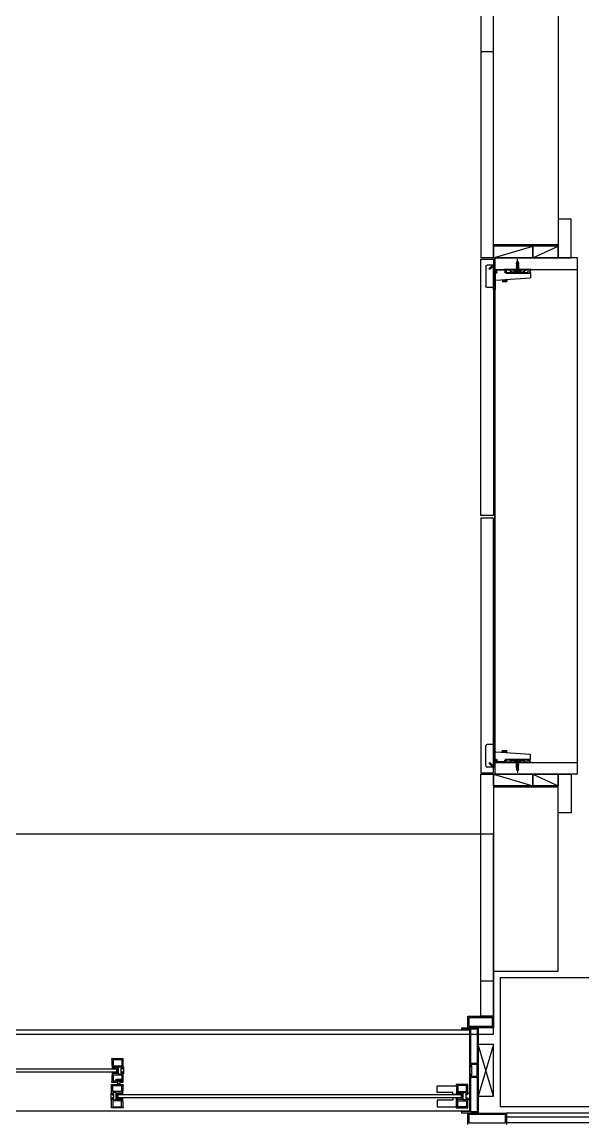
# Model space of a CAD drawing. Header units: millimetres. Extents: x -33000 to 294000, y 0 to 42408.
# Drawn here: x 10919 to 11788, y 16368 to 18075 of the extents above; entities that cross this region are included whole.
import ezdxf

# ---------------------------------------------------------------- set-up
doc = ezdxf.new("R2010")
doc.units = ezdxf.units.MM
doc.header["$LTSCALE"] = 50
doc.layers.add('arch', color=8, linetype='Continuous')

msp = doc.modelspace()

# ---------------------------------------------------------------- linework, layer by layer
at = {"layer": 'arch'}
for p, q in [((11629.6, 18104.5), (11629.6, 17709.5)), ((11649.6, 17729.5), (11649.6, 18104.5)), ((11649.6, 17709.5), (11649.6, 18104.5)), ((11749.6, 18104.5), (11749.6, 17729.5)), ((11629.6, 18029.5), (11649.6, 18029.5)), ((11769.6, 17769.5), (11749.6, 17769.5)), ((11749.6, 17769.5), (11749.6, 17709.5)), ((11769.6, 17709.5), (11769.6, 17769.5)), ((11749.6, 17729.6), (11649.6, 17729.6)), ((11749.6, 17729.5), (11649.6, 17729.5)), ((11749.6, 17727.6), (11649.6, 17727.6)), ((11710.2, 17727.5), (11649.6, 17727.5)), ((11649.6, 17727.5), (11649.6, 17709.5)), ((11649.6, 17709.5), (11710.2, 17727.5)), ((11710.2, 17709.5), (11710.2, 17727.5)), ((11749.6, 17727.5), (11710.2, 17727.5)), ((11710.2, 17727.5), (11710.2, 17709.5)), ((11710.2, 17709.5), (11749.6, 17727.5)), ((11749.6, 17709.5), (11749.6, 17727.5)), ((11649.6, 17709.5), (11629.6, 17709.5)), ((11629.6, 17310.2), (11629.6, 17707.5)), ((11629.6, 17707.5), (11649.6, 17707.5)), ((11649.6, 17709.5), (11710.2, 17709.5)), ((11649.6, 17707.5), (11649.6, 17310.2)), ((11779.6, 17709.5), (11651.6, 17709.5)), ((11651.6, 17709.5), (11651.6, 16909.5)), ((11710.2, 17709.5), (11749.6, 17709.5)), ((11749.6, 17709.5), (11769.6, 17709.5)), ((11779.6, 16909.5), (11779.6, 17709.5)), ((11637.6, 17696.5), (11637.6, 17665.5)), ((11649.6, 17698.5), (11639.6, 17698.5)), ((11643, 17693.6), (11646.1, 17696.7)), ((11644.4, 17692.1), (11647.5, 17695.2)), ((11649.6, 17660.5), (11649.6, 17698.5)), ((11651.6, 17691.5), (11779.6, 17691.5)), ((11651.6, 16927.5), (11651.6, 17691.5)), ((11667.2, 17690.5), (11653.3, 17690.5)), ((11668.6, 17691.5), (11665.6, 17691.5)), ((11665.6, 17691.5), (11665.6, 17690.5)), ((11707.6, 17691.5), (11666.6, 17691.5)), ((11667.2, 17690.5), (11667.2, 17688)), ((11669.2, 17690.5), (11669.2, 17687.6)), ((11675.1, 17690), (11675.1, 17690.5)), ((11681.7, 17690), (11681.7, 17689.6)), ((11682.2, 17690.5), (11691, 17690.5)), ((11684.3, 17690.5), (11684.9, 17691.6)), ((11688.6, 17701.5), (11684.6, 17700.7)), ((11684.6, 17700.7), (11684.9, 17700.9)), ((11684.9, 17700.3), (11684.6, 17700.7)), ((11688.6, 17699.2), (11684.6, 17698.4)), ((11684.6, 17698.4), (11684.9, 17698.6)), ((11684.9, 17698), (11684.6, 17698.4)), ((11688.6, 17696.8), (11684.6, 17696)), ((11684.6, 17696), (11684.9, 17696.3)), ((11684.9, 17695.6), (11684.6, 17696)), ((11688.6, 17694.5), (11684.6, 17693.7)), ((11684.6, 17693.7), (11684.9, 17693.9)), ((11684.9, 17693.3), (11684.6, 17693.7)), ((11684.9, 17700.9), (11685.6, 17702.8)), ((11688.2, 17701.9), (11684.9, 17700.9)), ((11688.2, 17701.2), (11684.9, 17700.3)), ((11684.9, 17700.3), (11684.9, 17698.6)), ((11688.2, 17699.6), (11684.9, 17698.6)), ((11688.2, 17698.9), (11684.9, 17698)), ((11684.9, 17698), (11684.9, 17696.3)), ((11688.2, 17697.2), (11684.9, 17696.3)), ((11688.2, 17696.6), (11684.9, 17695.6)), ((11684.9, 17695.6), (11684.9, 17693.9)), ((11688.2, 17694.9), (11684.9, 17693.9)), ((11688.2, 17694.3), (11684.9, 17693.3)), ((11684.9, 17693.3), (11684.9, 17691.6)), ((11688.2, 17692.6), (11684.9, 17691.6)), ((11688.6, 17692.2), (11684.9, 17691.6)), ((11684.9, 17691.6), (11688.2, 17691.9)), ((11685.2, 17703.2), (11685.6, 17703.4)), ((11685.6, 17702.8), (11685.2, 17703.2)), ((11687.9, 17703.6), (11685.3, 17703.2)), ((11687.6, 17704), (11685.6, 17703.4)), ((11687.6, 17703.3), (11685.6, 17702.8)), ((11685.9, 17703.5), (11686.6, 17705.5)), ((11687.3, 17703.9), (11686.6, 17705.5)), ((11687.6, 17704), (11687.9, 17703.6)), ((11687.9, 17703.6), (11687.6, 17703.3)), ((11688.2, 17701.9), (11687.6, 17703.3)), ((11688.2, 17701.9), (11688.6, 17701.5)), ((11688.6, 17701.5), (11688.2, 17701.2)), ((11688.2, 17701.2), (11688.2, 17699.6)), ((11688.2, 17699.6), (11688.6, 17699.2)), ((11688.6, 17699.2), (11688.2, 17698.9)), ((11688.2, 17698.9), (11688.2, 17697.2)), ((11688.2, 17697.2), (11688.6, 17696.8)), ((11688.6, 17696.8), (11688.2, 17696.6)), ((11688.2, 17696.6), (11688.2, 17694.9)), ((11688.2, 17694.9), (11688.6, 17694.5)), ((11688.6, 17694.5), (11688.2, 17694.3)), ((11688.2, 17694.3), (11688.2, 17692.6)), ((11688.2, 17692.6), (11688.6, 17692.2)), ((11688.6, 17692.2), (11688.2, 17691.9)), ((11688.2, 17691.9), (11688.2, 17691.6)), ((11688.9, 17690.5), (11688.2, 17691.6)), ((11691.5, 17690), (11691.5, 17689.6)), ((11698, 17690), (11698, 17690.5)), ((11706.6, 17690.5), (11706, 17687.7)), ((11779.6, 16927.5), (11779.6, 17691.5)), ((11649.6, 17685.5), (11651.1, 17685.5)), ((11651.4, 17689.3), (11649.8, 17685.5)), ((11652.1, 17684.5), (11652.1, 17661.5)), ((11653.2, 17674.9), (11652.1, 17675.7)), ((11653.2, 17674.9), (11706.5, 17678.4)), ((11663.1, 17675.6), (11663.3, 17672.6)), ((11663.1, 17674.6), (11670.1, 17675)), ((11663.2, 17673.6), (11670.2, 17674)), ((11663.3, 17672.6), (11666.3, 17672.8)), ((11666.2, 17673.3), (11666.3, 17672.8)), ((11666.2, 17673.3), (11667.2, 17673.3)), ((11667.2, 17673.3), (11667.3, 17672.8)), ((11667.3, 17672.8), (11670.2, 17673)), ((11669.2, 17686), (11707, 17686)), ((11669.7, 17687), (11701.5, 17687)), ((11670.1, 17676), (11670.2, 17673)), ((11677.6, 17688), (11695.5, 17688)), ((11682.2, 17689.1), (11691, 17689.1)), ((11702.6, 17688.4), (11702.2, 17687.5)), ((11702.6, 17688.4), (11705.3, 17687.9)), ((11707, 17686), (11707, 17678.9)), ((11649.6, 17663.5), (11639.6, 17663.5)), ((11649.6, 17660.5), (11651.1, 17660.5)), ((11649.6, 17310.2), (11629.6, 17310.2)), ((11629.6, 17306.2), (11629.6, 16911.5)), ((11649.6, 17306.2), (11629.6, 17306.2)), ((11649.6, 16911.5), (11649.6, 17306.2)), ((11649.6, 16955.5), (11639.6, 16955.5)), ((11649.6, 16958.5), (11651.1, 16958.5)), ((11649.6, 16958.5), (11649.6, 16920.5)), ((11652.1, 16934.5), (11652.1, 16957.5)), ((11637.6, 16922.5), (11637.6, 16953.5)), ((11653.2, 16944.1), (11652.1, 16943.4)), ((11653.2, 16944.1), (11706.5, 16940.7)), ((11663.1, 16943.5), (11663.3, 16946.5)), ((11663.1, 16944.5), (11670.1, 16944)), ((11663.2, 16945.5), (11670.2, 16945)), ((11663.3, 16946.5), (11666.3, 16946.3)), ((11666.2, 16945.8), (11666.3, 16946.3)), ((11666.2, 16945.8), (11667.2, 16945.7)), ((11667.2, 16945.7), (11667.3, 16946.2)), ((11667.3, 16946.2), (11670.2, 16946)), ((11670.1, 16943), (11670.2, 16946)), ((11707, 16933.1), (11707, 16940.2)), ((11643, 16925.5), (11646.1, 16922.4)), ((11644.4, 16926.9), (11647.5, 16923.8)), ((11649.6, 16933.5), (11651.1, 16933.5)), ((11651.4, 16929.8), (11649.8, 16933.5)), ((11651.6, 16927.5), (11779.6, 16927.5)), ((11667.2, 16928.5), (11653.3, 16928.5)), ((11665.6, 16927.5), (11665.6, 16928.5)), ((11668.6, 16927.5), (11665.6, 16927.5)), ((11707.6, 16927.5), (11666.6, 16927.5)), ((11667.2, 16928.5), (11667.2, 16931)), ((11669.2, 16933), (11707, 16933)), ((11669.2, 16928.5), (11669.2, 16931.5)), ((11669.7, 16932), (11701.5, 16932)), ((11675.1, 16929), (11675.1, 16928.5)), ((11677.6, 16931), (11695.5, 16931)), ((11681.7, 16929), (11681.7, 16929.4)), ((11682.2, 16929.9), (11691, 16929.9)), ((11682.2, 16928.5), (11691, 16928.5)), ((11684.3, 16928.5), (11684.9, 16927.4)), ((11684.9, 16925.8), (11684.6, 16925.4)), ((11684.6, 16925.4), (11684.9, 16925.1)), ((11688.6, 16924.5), (11684.6, 16925.4)), ((11684.9, 16923.5), (11684.6, 16923.1)), ((11684.6, 16923.1), (11684.9, 16922.8)), ((11688.6, 16922.2), (11684.6, 16923.1)), ((11688.2, 16926.5), (11684.9, 16927.4)), ((11684.9, 16925.8), (11684.9, 16927.4)), ((11684.9, 16927.4), (11688.2, 16927.1)), ((11688.6, 16926.9), (11684.9, 16927.4)), ((11688.2, 16924.8), (11684.9, 16925.8)), ((11688.2, 16924.1), (11684.9, 16925.1)), ((11684.9, 16923.5), (11684.9, 16925.1)), ((11688.2, 16922.5), (11684.9, 16923.5)), ((11688.2, 16921.8), (11684.9, 16922.8)), ((11684.9, 16921.1), (11684.9, 16922.8)), ((11688.9, 16928.5), (11688.2, 16927.4)), ((11688.2, 16927.1), (11688.2, 16927.4)), ((11688.6, 16926.9), (11688.2, 16927.1)), ((11688.2, 16926.5), (11688.6, 16926.9)), ((11688.2, 16924.8), (11688.2, 16926.5)), ((11688.6, 16924.5), (11688.2, 16924.8)), ((11688.2, 16924.1), (11688.6, 16924.5)), ((11688.2, 16922.5), (11688.2, 16924.1)), ((11688.6, 16922.2), (11688.2, 16922.5)), ((11688.2, 16921.8), (11688.6, 16922.2)), ((11688.2, 16920.1), (11688.2, 16921.8)), ((11691.5, 16929), (11691.5, 16929.4)), ((11698, 16929), (11698, 16928.5)), ((11702.6, 16930.7), (11702.2, 16931.5)), ((11702.6, 16930.7), (11705.3, 16931.1)), ((11706.6, 16928.5), (11706, 16931.3)), ((11629.6, 16911.5), (11649.6, 16911.5)), ((11649.6, 16909.5), (11629.6, 16909.5)), ((11629.6, 16909.5), (11649.6, 16909.5)), ((11629.6, 16534.5), (11629.6, 16909.5)), ((11649.6, 16920.5), (11639.6, 16920.5)), ((11649.6, 16891.5), (11649.6, 16909.5)), ((11649.6, 16909.5), (11710.2, 16909.5)), ((11649.6, 16909.5), (11710.2, 16891.5)), ((11649.6, 16909.5), (11649.6, 16534.5)), ((11779.6, 16909.5), (11651.6, 16909.5)), ((11684.9, 16921.1), (11684.6, 16920.7)), ((11684.6, 16920.7), (11684.9, 16920.4)), ((11688.6, 16919.9), (11684.6, 16920.7)), ((11684.9, 16918.8), (11684.6, 16918.4)), ((11684.6, 16918.4), (11684.9, 16918.1)), ((11688.6, 16917.6), (11684.6, 16918.4)), ((11688.2, 16920.1), (11684.9, 16921.1)), ((11688.2, 16919.5), (11684.9, 16920.4)), ((11684.9, 16918.8), (11684.9, 16920.4)), ((11688.2, 16917.8), (11684.9, 16918.8)), ((11688.2, 16917.2), (11684.9, 16918.1)), ((11684.9, 16918.1), (11685.6, 16916.3)), ((11685.6, 16916.3), (11685.2, 16915.9)), ((11685.2, 16915.9), (11685.6, 16915.6)), ((11687.9, 16915.5), (11685.3, 16915.8)), ((11687.6, 16915.7), (11685.6, 16916.3)), ((11687.6, 16915.1), (11685.6, 16915.6)), ((11685.9, 16915.6), (11686.6, 16913.5)), ((11687.3, 16915.1), (11686.6, 16913.5)), ((11688.2, 16917.2), (11687.6, 16915.7)), ((11687.9, 16915.5), (11687.6, 16915.7)), ((11687.6, 16915.1), (11687.9, 16915.5)), ((11688.6, 16919.9), (11688.2, 16920.1)), ((11688.2, 16919.5), (11688.6, 16919.9)), ((11688.2, 16917.8), (11688.2, 16919.5)), ((11688.6, 16917.6), (11688.2, 16917.8)), ((11688.2, 16917.2), (11688.6, 16917.6)), ((11710.2, 16909.5), (11710.2, 16891.5)), ((11710.2, 16891.5), (11710.2, 16909.5)), ((11710.2, 16909.5), (11749.6, 16909.5)), ((11710.2, 16909.5), (11749.6, 16891.5)), ((11749.6, 16849.5), (11749.6, 16909.5)), ((11749.6, 16909.5), (11769.6, 16909.5)), ((11749.6, 16909.5), (11749.6, 16891.5)), ((11769.6, 16909.5), (11769.6, 16849.5)), ((11710.2, 16891.5), (11649.6, 16891.5)), ((11749.6, 16889.5), (11649.6, 16889.5)), ((11649.6, 16889.5), (11649.6, 16604.5)), ((11649.6, 16889.5), (11649.6, 16604.5)), ((11749.6, 16889.5), (11649.6, 16889.5)), ((11749.6, 16891.5), (11710.2, 16891.5)), ((11749.6, 16604.5), (11749.6, 16889.5)), ((11749.6, 16604.5), (11749.6, 16889.5)), ((11769.6, 16849.5), (11749.6, 16849.5)), ((11649.6, 16816.5), (10449.6, 16816.5)), ((11649.6, 16506.5), (11649.6, 16816.5)), ((11649.6, 16604.5), (11749.6, 16604.5)), ((11649.6, 16604.5), (11749.6, 16604.5)), ((11629.6, 16589.5), (11649.6, 16589.5)), ((11659.6, 16594.5), (13209.6, 16594.5)), ((11659.6, 16594.5), (11659.6, 16394.5)), ((11649.6, 16534.5), (11629.6, 16534.5)), ((10449.6, 16506.5), (11649.6, 16506.5)), ((11659.6, 16394.5), (13209.6, 16394.5)), ((11669.6, 16384.5), (11669.6, 16378.5)), ((13485.6, 16384.5), (11669.6, 16384.5)), ((11669.6, 16369.5), (11669.6, 16378.5)), ((11669.6, 16378.5), (13485.6, 16378.5)), ((13485.6, 16369.5), (11669.6, 16369.5))]:
    msp.add_line(p, q, dxfattribs=at)
at = {"layer": 'arch', "ltscale": 0.2}
for p, q in [((11686.6, 17687.5), (11686.6, 17707.6)), ((11686.6, 16931.6), (11686.6, 16911.5))]:
    msp.add_line(p, q, dxfattribs=at)
at = {"layer": 'arch', "linetype": 'Continuous'}
for p, q in [((11666.4, 17690.5), (11665.6, 17691.3)), ((11666, 17690.5), (11665.6, 17690.9)), ((11666.9, 17690.5), (11665.9, 17691.5)), ((11667.3, 17690.5), (11666.3, 17691.5)), ((11667.8, 17690.5), (11666.8, 17691.5)), ((11668.2, 17690.5), (11667.2, 17691.5)), ((11668.7, 17690.5), (11667.7, 17691.5)), ((11669.1, 17690.5), (11668.1, 17691.5)), ((11669.6, 17690.5), (11668.6, 17691.5)), ((11670, 17690.5), (11669, 17691.5)), ((11670.4, 17690.5), (11669.4, 17691.5)), ((11670.9, 17690.5), (11669.9, 17691.5)), ((11671.3, 17690.5), (11670.3, 17691.5)), ((11671.8, 17690.5), (11670.8, 17691.5)), ((11672.2, 17690.5), (11671.2, 17691.5)), ((11672.7, 17690.5), (11671.7, 17691.5)), ((11673.1, 17690.5), (11672.1, 17691.5)), ((11673.6, 17690.5), (11672.6, 17691.5)), ((11674, 17690.5), (11673, 17691.5)), ((11674.5, 17690.5), (11673.5, 17691.5)), ((11674.9, 17690.5), (11673.9, 17691.5)), ((11675.4, 17690.5), (11674.4, 17691.5)), ((11675.8, 17690.5), (11674.8, 17691.5)), ((11676.3, 17690.5), (11675.3, 17691.5)), ((11676.7, 17690.5), (11675.7, 17691.5)), ((11677.2, 17690.5), (11676.2, 17691.5)), ((11677.6, 17690.5), (11676.6, 17691.5)), ((11678.1, 17690.5), (11677.1, 17691.5)), ((11678.5, 17690.5), (11677.5, 17691.5)), ((11679, 17690.5), (11678, 17691.5)), ((11679.4, 17690.5), (11678.4, 17691.5)), ((11679.9, 17690.5), (11678.9, 17691.5)), ((11680.3, 17690.5), (11679.3, 17691.5)), ((11680.8, 17690.5), (11679.8, 17691.5)), ((11681.2, 17690.5), (11680.2, 17691.5)), ((11681.7, 17690.5), (11680.7, 17691.5)), ((11682.1, 17690.5), (11681.1, 17691.5)), ((11682.6, 17690.5), (11681.6, 17691.5)), ((11683, 17690.5), (11682, 17691.5)), ((11683.5, 17690.5), (11682.5, 17691.5)), ((11683.9, 17690.5), (11682.9, 17691.5)), ((11684.4, 17690.5), (11683.4, 17691.5)), ((11684.8, 17690.5), (11683.8, 17691.5)), ((11685.3, 17690.5), (11684.3, 17691.5)), ((11685.7, 17690.5), (11684.7, 17691.5)), ((11686.2, 17690.5), (11685.2, 17691.5)), ((11686.6, 17690.6), (11685.6, 17691.5)), ((11686.6, 17691), (11686.1, 17691.5)), ((11686.6, 17691.5), (11686.5, 17691.5)), ((11687.5, 17690.5), (11686.6, 17691.5)), ((11687.1, 17690.5), (11686.6, 17691)), ((11686.6, 17690.5), (11686.6, 17690.6)), ((11688, 17690.5), (11687, 17691.5)), ((11688.4, 17690.5), (11687.4, 17691.5)), ((11688.9, 17690.5), (11687.9, 17691.5)), ((11689.3, 17690.5), (11688.3, 17691.5)), ((11689.8, 17690.5), (11688.8, 17691.5)), ((11690.2, 17690.5), (11689.2, 17691.5)), ((11690.7, 17690.5), (11689.7, 17691.5)), ((11691.1, 17690.5), (11690.1, 17691.5)), ((11691.6, 17690.5), (11690.6, 17691.5)), ((11692, 17690.5), (11691, 17691.5)), ((11692.5, 17690.5), (11691.5, 17691.5)), ((11692.9, 17690.5), (11691.9, 17691.5)), ((11693.3, 17690.5), (11692.3, 17691.5)), ((11693.8, 17690.5), (11692.8, 17691.5)), ((11694.2, 17690.5), (11693.2, 17691.5)), ((11694.7, 17690.5), (11693.7, 17691.5)), ((11695.1, 17690.5), (11694.1, 17691.5)), ((11695.6, 17690.5), (11694.6, 17691.5)), ((11696, 17690.5), (11695, 17691.5)), ((11696.5, 17690.5), (11695.5, 17691.5)), ((11696.9, 17690.5), (11695.9, 17691.5)), ((11697.4, 17690.5), (11696.4, 17691.5)), ((11697.8, 17690.5), (11696.8, 17691.5)), ((11698.3, 17690.5), (11697.3, 17691.5)), ((11698.7, 17690.5), (11697.7, 17691.5)), ((11699.2, 17690.5), (11698.2, 17691.5)), ((11699.6, 17690.5), (11698.6, 17691.5)), ((11700.1, 17690.5), (11699.1, 17691.5)), ((11700.5, 17690.5), (11699.5, 17691.5)), ((11701, 17690.5), (11700, 17691.5)), ((11701.4, 17690.5), (11700.4, 17691.5)), ((11701.9, 17690.5), (11700.9, 17691.5)), ((11702.3, 17690.5), (11701.3, 17691.5)), ((11702.8, 17690.5), (11701.8, 17691.5)), ((11703.2, 17690.5), (11702.2, 17691.5)), ((11703.7, 17690.5), (11702.7, 17691.5)), ((11704.1, 17690.5), (11703.1, 17691.5)), ((11704.6, 17690.5), (11703.6, 17691.5)), ((11705, 17690.5), (11704, 17691.5)), ((11705.5, 17690.5), (11704.5, 17691.5)), ((11705.9, 17690.5), (11704.9, 17691.5)), ((11706.4, 17690.5), (11705.4, 17691.5)), ((11706.8, 17690.5), (11705.8, 17691.5)), ((11707.2, 17690.6), (11706.3, 17691.5)), ((11707.5, 17690.7), (11706.7, 17691.5)), ((11707.6, 17691.1), (11707.2, 17691.5)), ((11665.6, 16928.2), (11665.9, 16928.5)), ((11665.6, 16927.8), (11666.3, 16928.5)), ((11665.8, 16927.5), (11666.8, 16928.5)), ((11666.2, 16927.5), (11667.2, 16928.5)), ((11666.7, 16927.5), (11667.7, 16928.5)), ((11667.1, 16927.5), (11668.1, 16928.5)), ((11667.6, 16927.5), (11668.6, 16928.5)), ((11668, 16927.5), (11669, 16928.5)), ((11668.5, 16927.5), (11669.5, 16928.5)), ((11668.9, 16927.5), (11669.9, 16928.5)), ((11669.4, 16927.5), (11670.4, 16928.5)), ((11669.8, 16927.5), (11670.8, 16928.5)), ((11670.3, 16927.5), (11671.3, 16928.5)), ((11670.7, 16927.5), (11671.7, 16928.5)), ((11671.2, 16927.5), (11672.2, 16928.5)), ((11671.6, 16927.5), (11672.6, 16928.5)), ((11672.1, 16927.5), (11673.1, 16928.5)), ((11672.5, 16927.5), (11673.5, 16928.5)), ((11673, 16927.5), (11674, 16928.5)), ((11673.4, 16927.5), (11674.4, 16928.5)), ((11673.9, 16927.5), (11674.9, 16928.5)), ((11674.3, 16927.5), (11675.3, 16928.5)), ((11674.8, 16927.5), (11675.8, 16928.5)), ((11675.2, 16927.5), (11676.2, 16928.5)), ((11675.7, 16927.5), (11676.7, 16928.5)), ((11676.1, 16927.5), (11677.1, 16928.5)), ((11676.5, 16927.5), (11677.5, 16928.5)), ((11677, 16927.5), (11678, 16928.5)), ((11677.4, 16927.5), (11678.4, 16928.5)), ((11677.9, 16927.5), (11678.9, 16928.5)), ((11678.3, 16927.5), (11679.3, 16928.5)), ((11678.8, 16927.5), (11679.8, 16928.5)), ((11679.2, 16927.5), (11680.2, 16928.5)), ((11679.7, 16927.5), (11680.7, 16928.5)), ((11680.1, 16927.5), (11681.1, 16928.5)), ((11680.6, 16927.5), (11681.6, 16928.5)), ((11681, 16927.5), (11682, 16928.5)), ((11681.5, 16927.5), (11682.5, 16928.5)), ((11681.9, 16927.5), (11682.9, 16928.5)), ((11682.4, 16927.5), (11683.4, 16928.5)), ((11682.8, 16927.5), (11683.8, 16928.5)), ((11683.3, 16927.5), (11684.3, 16928.5)), ((11683.7, 16927.5), (11684.7, 16928.5)), ((11684.2, 16927.5), (11685.2, 16928.5)), ((11684.6, 16927.5), (11685.6, 16928.5)), ((11685.1, 16927.5), (11686.1, 16928.5)), ((11685.5, 16927.5), (11686.5, 16928.5)), ((11686, 16927.5), (11686.6, 16928.1)), ((11686.4, 16927.5), (11686.6, 16927.7)), ((11686.6, 16928.1), (11687, 16928.5)), ((11686.6, 16927.7), (11687.4, 16928.5)), ((11686.9, 16927.5), (11687.9, 16928.5)), ((11687.3, 16927.5), (11688.3, 16928.5)), ((11687.8, 16927.5), (11688.8, 16928.5)), ((11688.2, 16927.5), (11689.2, 16928.5)), ((11688.7, 16927.5), (11689.7, 16928.5)), ((11689.1, 16927.5), (11690.1, 16928.5)), ((11689.6, 16927.5), (11690.6, 16928.5)), ((11690, 16927.5), (11691, 16928.5)), ((11690.5, 16927.5), (11691.5, 16928.5)), ((11690.9, 16927.5), (11691.9, 16928.5)), ((11691.4, 16927.5), (11692.4, 16928.5)), ((11691.8, 16927.5), (11692.8, 16928.5)), ((11692.3, 16927.5), (11693.3, 16928.5)), ((11692.7, 16927.5), (11693.7, 16928.5)), ((11693.2, 16927.5), (11694.2, 16928.5)), ((11693.6, 16927.5), (11694.6, 16928.5)), ((11694.1, 16927.5), (11695.1, 16928.5)), ((11694.5, 16927.5), (11695.5, 16928.5)), ((11695, 16927.5), (11696, 16928.5)), ((11695.4, 16927.5), (11696.4, 16928.5)), ((11695.9, 16927.5), (11696.9, 16928.5)), ((11696.3, 16927.5), (11697.3, 16928.5)), ((11696.8, 16927.5), (11697.8, 16928.5)), ((11697.2, 16927.5), (11698.2, 16928.5)), ((11697.7, 16927.5), (11698.7, 16928.5)), ((11698.1, 16927.5), (11699.1, 16928.5)), ((11698.6, 16927.5), (11699.6, 16928.5)), ((11699, 16927.5), (11700, 16928.5)), ((11699.4, 16927.5), (11700.4, 16928.5)), ((11699.9, 16927.5), (11700.9, 16928.5)), ((11700.3, 16927.5), (11701.3, 16928.5)), ((11700.8, 16927.5), (11701.8, 16928.5)), ((11701.2, 16927.5), (11702.2, 16928.5)), ((11701.7, 16927.5), (11702.7, 16928.5)), ((11702.1, 16927.5), (11703.1, 16928.5)), ((11702.6, 16927.5), (11703.6, 16928.5)), ((11703, 16927.5), (11704, 16928.5)), ((11703.5, 16927.5), (11704.5, 16928.5)), ((11703.9, 16927.5), (11704.9, 16928.5)), ((11704.4, 16927.5), (11705.4, 16928.5)), ((11704.8, 16927.5), (11705.8, 16928.5)), ((11705.3, 16927.5), (11706.3, 16928.5)), ((11705.7, 16927.5), (11706.7, 16928.5)), ((11706.2, 16927.5), (11707.2, 16928.5)), ((11706.6, 16927.5), (11707.5, 16928.4)), ((11707.1, 16927.5), (11707.6, 16928)), ((11707.5, 16927.5), (11707.6, 16927.6)), ((11609.6, 16516.5), (11609.6, 16534.5)), ((11609.6, 16534.5), (11649.6, 16534.5)), ((11611.6, 16518.5), (11611.6, 16532.5)), ((11611.6, 16532.5), (11647.6, 16532.5)), ((11647.6, 16532.5), (11647.6, 16518.5)), ((11649.6, 16534.5), (11649.6, 16516.5)), ((10086.6, 16513.5), (11612.6, 16513.5)), ((11600.6, 16513.7), (11600.6, 16516.5)), ((11600.6, 16516.5), (11625.6, 16516.5)), ((11612.6, 16513.7), (11600.6, 16513.7)), ((11649.6, 16516.5), (11609.6, 16516.5)), ((11647.6, 16518.5), (11611.6, 16518.5)), ((11612.6, 16459.8), (11612.6, 16513.7)), ((11612.6, 16513.5), (11612.6, 16387.5)), ((11614.2, 16461.1), (11614.2, 16514.9)), ((11614.2, 16514.9), (11624, 16514.9)), ((11624, 16514.9), (11624, 16461.1)), ((11625.6, 16516.5), (11625.6, 16384.5)), ((11649.6, 16490.5), (11625.6, 16490.5)), ((11625.6, 16490.5), (11625.6, 16410.5)), ((11649.6, 16410.5), (11625.6, 16490.5)), ((11649.6, 16490.5), (11625.6, 16410.5)), ((11649.6, 16410.5), (11649.6, 16490.5)), ((11075.6, 16468.5), (11057.6, 16468.5)), ((11057.6, 16468.5), (11057.6, 16467.7)), ((11057.6, 16467.7), (11058.2, 16467.7)), ((11058.2, 16467.7), (11058.2, 16458.2)), ((11073.8, 16466.9), (11060.3, 16466.9)), ((11060.3, 16466.9), (11060.3, 16457.7)), ((11073.8, 16457.7), (11073.8, 16466.9)), ((11075.6, 16456), (11075.6, 16468.5)), ((11624, 16461.1), (11614.2, 16461.1)), ((10583, 16453), (11065.2, 16453)), ((11065.2, 16448), (10583, 16448)), ((11058.2, 16458.2), (11058.7, 16458.2)), ((11058.7, 16458.2), (11058.7, 16455.5)), ((11058.7, 16455.5), (11066.7, 16455.5)), ((11058.7, 16445.5), (11058.7, 16442.8)), ((11066.7, 16445.5), (11058.7, 16445.5)), ((11058.9, 16453), (11058.9, 16455)), ((11058.9, 16455), (11066.7, 16455)), ((11065.2, 16453), (11058.9, 16453)), ((11058.9, 16446), (11058.9, 16448)), ((11058.9, 16448), (11065.2, 16448)), ((11066.7, 16446), (11058.9, 16446)), ((11060.3, 16457.7), (11073.8, 16457.7)), ((11073.8, 16443.3), (11060.3, 16443.3)), ((11060.3, 16443.3), (11060.3, 16434.1)), ((11065.2, 16453), (11065.2, 16448)), ((11066.7, 16455.5), (11066.7, 16445.5)), ((11066.7, 16455), (11066.7, 16446)), ((11068.5, 16444.9), (11068.5, 16456.1)), ((11068.5, 16456.1), (11073.4, 16456.1)), ((11073.4, 16444.9), (11068.5, 16444.9)), ((11072.5, 16447), (11072.5, 16454)), ((11072.5, 16454), (11073.3, 16454)), ((11073.3, 16447), (11072.5, 16447)), ((11073.3, 16454), (11073.3, 16453.1)), ((11073.3, 16447.9), (11073.3, 16447)), ((11073.4, 16456.1), (11073.4, 16453)), ((11073.4, 16453), (11074.6, 16453)), ((11074.6, 16448), (11073.4, 16448)), ((11073.4, 16448), (11073.4, 16444.9)), ((11073.6, 16452.8), (11074.4, 16452.8)), ((11074.4, 16448.2), (11073.6, 16448.2)), ((11073.8, 16436.7), (11073.8, 16443.3)), ((11074.6, 16453), (11074.6, 16455)), ((11074.6, 16446), (11074.6, 16448)), ((11074.7, 16453.1), (11074.7, 16455)), ((11074.7, 16446), (11074.7, 16447.9)), ((11075.6, 16432.5), (11075.6, 16445)), ((11076.2, 16455.5), (11076.2, 16445.5)), ((11612.3, 16458), (11612.3, 16443.1)), ((11612.8, 16458.7), (11612.4, 16458.3)), ((11613.5, 16456.5), (11613.5, 16458.4)), ((11613.5, 16442.6), (11613.5, 16444.5)), ((11613.6, 16456.5), (11613.6, 16458.8)), ((11614.8, 16456.5), (11613.6, 16456.5)), ((11613.6, 16442.2), (11613.6, 16444.5)), ((11613.6, 16444.5), (11614.8, 16444.5)), ((11614.6, 16456.2), (11613.8, 16456.2)), ((11613.8, 16444.8), (11614.6, 16444.8)), ((11624, 16459.5), (11614.8, 16459.5)), ((11614.8, 16459.5), (11614.8, 16456.5)), ((11614.8, 16444.5), (11614.8, 16441.5)), ((11614.9, 16457.3), (11614.9, 16456.5)), ((11614.9, 16444.5), (11614.9, 16443.7)), ((11615.8, 16456.9), (11615.2, 16457.5)), ((11615.2, 16443.6), (11615.8, 16444.2)), ((11615.9, 16454.7), (11615.9, 16456.7)), ((11615.9, 16444.4), (11615.9, 16446.3)), ((11624, 16441.5), (11624, 16459.5)), ((11058.2, 16433.3), (11057.6, 16433.3)), ((11057.6, 16433.3), (11057.6, 16432.5)), ((11057.6, 16432.5), (11067.2, 16432.5)), ((11057.6, 16416), (11057.6, 16428.5)), ((11057.6, 16428.5), (11075.6, 16428.5)), ((11058.7, 16442.8), (11058.2, 16442.8)), ((11058.2, 16442.8), (11058.2, 16433.3)), ((11059.4, 16417.7), (11059.4, 16426.9)), ((11059.4, 16426.9), (11072.9, 16426.9)), ((11060.3, 16434.1), (11064.7, 16434.1)), ((11064.7, 16434.1), (11064.7, 16436.7)), ((11064.7, 16436.7), (11073.8, 16436.7)), ((11065.7, 16433.7), (11065.7, 16435.7)), ((11065.7, 16435.7), (11073.8, 16435.7)), ((11067.2, 16433.7), (11065.7, 16433.7)), ((11066.2, 16434.5), (11066.2, 16434.1)), ((11067.4, 16432.4), (11066.2, 16432.4)), ((11066.2, 16432.4), (11066.2, 16432)), ((11070.9, 16434.8), (11066.5, 16434.8)), ((11066.5, 16433.8), (11067.4, 16433.8)), ((11067.2, 16432.5), (11067.2, 16433.7)), ((11067.4, 16433.8), (11067.4, 16432.4)), ((11070, 16432.4), (11070, 16433.8)), ((11070, 16433.8), (11070.9, 16433.8)), ((11071.2, 16432.4), (11070, 16432.4)), ((11073.8, 16433.7), (11070.2, 16433.7)), ((11070.2, 16433.7), (11070.2, 16432.5)), ((11070.2, 16432.5), (11075.6, 16432.5)), ((11071.2, 16434.1), (11071.2, 16434.5)), ((11071.2, 16432), (11071.2, 16432.4)), ((11072.9, 16426.9), (11072.9, 16417.7)), ((11073.8, 16435.7), (11073.8, 16433.7)), ((11075.6, 16427.7), (11075, 16427.7)), ((11075, 16427.7), (11075, 16418.2)), ((11075.6, 16428.5), (11075.6, 16427.7)), ((11562.2, 16416.5), (11562.2, 16426.8)), ((11562.2, 16426.8), (11592.2, 16426.8)), ((11609.6, 16428.5), (11591.6, 16428.5)), ((11591.6, 16428.5), (11591.6, 16427.7)), ((11591.6, 16427.7), (11592.2, 16427.7)), ((11592.2, 16427.7), (11592.2, 16418.2)), ((11592.2, 16426.8), (11592.2, 16413)), ((11607.8, 16426.9), (11594.3, 16426.9)), ((11594.3, 16426.9), (11594.3, 16417.7)), ((11607.8, 16417.7), (11607.8, 16426.9)), ((11609.6, 16416), (11609.6, 16428.5)), ((11612.4, 16442.7), (11612.8, 16442.3)), ((11612.6, 16387.3), (11612.6, 16441.2)), ((11614.2, 16439.9), (11624, 16439.9)), ((11614.2, 16386.1), (11614.2, 16439.9)), ((11614.8, 16441.5), (11624, 16441.5)), ((11624, 16439.9), (11624, 16386.1)), ((11057, 16405.5), (11057, 16415.5)), ((11058.5, 16415), (11058.5, 16413.1)), ((11058.6, 16413), (11058.6, 16415)), ((11059.8, 16413), (11058.6, 16413)), ((11058.8, 16412.8), (11059.6, 16412.8)), ((11072.9, 16417.7), (11059.4, 16417.7)), ((11064.7, 16416.1), (11059.8, 16416.1)), ((11059.8, 16416.1), (11059.8, 16413)), ((11059.9, 16413.1), (11059.9, 16414)), ((11059.9, 16414), (11060.7, 16414)), ((11060.7, 16414), (11060.7, 16407)), ((11064.7, 16404.9), (11064.7, 16416.1)), ((11074.5, 16415.5), (11066.5, 16415.5)), ((11066.5, 16415.5), (11066.5, 16405.5)), ((11066.5, 16406), (11066.5, 16415)), ((11066.5, 16415), (11074.3, 16415)), ((11074.3, 16413), (11068, 16413)), ((11068, 16408), (11068, 16413)), ((11068, 16413), (11599.2, 16413)), ((11074.3, 16415), (11074.3, 16413)), ((11075, 16418.2), (11074.5, 16418.2)), ((11074.5, 16418.2), (11074.5, 16415.5)), ((11586.2, 16416.5), (11562.2, 16416.5)), ((11586.2, 16413), (11586.2, 16416.5)), ((11592.2, 16413), (11586.2, 16413)), ((11592.2, 16418.2), (11592.7, 16418.2)), ((11592.7, 16418.2), (11592.7, 16415.5)), ((11592.7, 16415.5), (11600.7, 16415.5)), ((11600.7, 16415), (11592.9, 16415)), ((11592.9, 16415), (11592.9, 16413)), ((11592.9, 16413), (11599.2, 16413)), ((11594.3, 16417.7), (11607.8, 16417.7)), ((11599.2, 16413), (11599.2, 16408)), ((11600.7, 16415.5), (11600.7, 16405.5)), ((11600.7, 16406), (11600.7, 16415)), ((11602.5, 16416.1), (11607.4, 16416.1)), ((11602.5, 16404.9), (11602.5, 16416.1)), ((11607.3, 16414), (11606.5, 16414)), ((11606.5, 16414), (11606.5, 16407)), ((11607.3, 16413.1), (11607.3, 16414)), ((11607.4, 16416.1), (11607.4, 16413)), ((11607.4, 16413), (11608.6, 16413)), ((11608.4, 16412.8), (11607.6, 16412.8)), ((11608.6, 16413), (11608.6, 16415)), ((11608.7, 16415), (11608.7, 16413.1)), ((11609.2, 16415.3), (11609, 16415.3)), ((11611.9, 16414), (11610.2, 16416)), ((11612.6, 16409), (11612.6, 16412.1)), ((11625.6, 16410.5), (11649.6, 16410.5)), ((11057.6, 16392.5), (11057.6, 16405)), ((11075.6, 16392.5), (11057.6, 16392.5)), ((11058.5, 16407.9), (11058.5, 16406)), ((11058.6, 16406), (11058.6, 16408)), ((11058.6, 16408), (11059.8, 16408)), ((11059.6, 16408.2), (11058.8, 16408.2)), ((11059.4, 16403.3), (11059.4, 16394.1)), ((11072.9, 16403.3), (11059.4, 16403.3)), ((11059.4, 16394.1), (11072.9, 16394.1)), ((11059.8, 16408), (11059.8, 16404.9)), ((11059.8, 16404.9), (11064.7, 16404.9)), ((11059.9, 16407), (11059.9, 16407.9)), ((11060.7, 16407), (11059.9, 16407)), ((11074.3, 16406), (11066.5, 16406)), ((11066.5, 16405.5), (11074.5, 16405.5)), ((11068, 16408), (11074.3, 16408)), ((11599.2, 16408), (11068, 16408)), ((11072.9, 16394.1), (11072.9, 16403.3)), ((11074.3, 16408), (11074.3, 16406)), ((11074.5, 16405.5), (11074.5, 16402.8)), ((11074.5, 16402.8), (11075, 16402.8)), ((11075, 16402.8), (11075, 16393.3)), ((11075, 16393.3), (11075.6, 16393.3)), ((11075.6, 16393.3), (11075.6, 16392.5)), ((11562.2, 16404.5), (11562.2, 16394.2)), ((11586.2, 16404.5), (11562.2, 16404.5)), ((11562.2, 16394.2), (11592.2, 16394.2)), ((11592.2, 16408), (11586.2, 16408)), ((11586.2, 16408), (11586.2, 16404.5)), ((11592.2, 16393.3), (11591.6, 16393.3)), ((11591.6, 16393.3), (11591.6, 16392.5)), ((11591.6, 16392.5), (11609.6, 16392.5)), ((11592.2, 16394.2), (11592.2, 16408)), ((11592.7, 16402.8), (11592.2, 16402.8)), ((11592.2, 16402.8), (11592.2, 16393.3)), ((11600.7, 16405.5), (11592.7, 16405.5)), ((11592.7, 16405.5), (11592.7, 16402.8)), ((11592.9, 16408), (11592.9, 16406)), ((11599.2, 16408), (11592.9, 16408)), ((11592.9, 16406), (11600.7, 16406)), ((11594.3, 16394.1), (11594.3, 16403.3)), ((11594.3, 16403.3), (11607.8, 16403.3)), ((11607.8, 16394.1), (11594.3, 16394.1)), ((11607.4, 16404.9), (11602.5, 16404.9)), ((11606.5, 16407), (11607.3, 16407)), ((11607.3, 16407), (11607.3, 16407.9)), ((11608.6, 16408), (11607.4, 16408)), ((11607.4, 16408), (11607.4, 16404.9)), ((11607.6, 16408.2), (11608.4, 16408.2)), ((11607.8, 16403.3), (11607.8, 16394.1)), ((11608.6, 16406), (11608.6, 16408)), ((11608.7, 16407.9), (11608.7, 16406)), ((11609, 16405.7), (11609.2, 16405.7)), ((11609.6, 16392.5), (11609.6, 16405)), ((11610.2, 16405), (11611.9, 16407.1)), ((11612.6, 16387.5), (10086.6, 16387.5)), ((11600.6, 16384.5), (11600.6, 16387.3)), ((11600.6, 16387.3), (11612.6, 16387.3)), ((11625.6, 16384.5), (11600.6, 16384.5)), ((11609.6, 16366.5), (11609.6, 16384.5)), ((11609.6, 16384.5), (11669.6, 16384.5)), ((11611.6, 16368.5), (11611.6, 16382.5)), ((11611.6, 16382.5), (11667.6, 16382.5)), ((11624, 16386.1), (11614.2, 16386.1)), ((11667.6, 16382.5), (11667.6, 16368.5)), ((11669.6, 16384.5), (11669.6, 16366.5)), ((11667.6, 16368.5), (11611.6, 16368.5))]:
    msp.add_line(p, q, dxfattribs=at)
at = {"layer": 'arch', "lineweight": 0}
for p, q in [((11665.6, 17690.5), (11707.1, 17690.5)), ((11707.6, 17691), (11707.6, 17691.5)), ((11665.6, 16928.5), (11707.1, 16928.5)), ((11707.6, 16928), (11707.6, 16927.5))]:
    msp.add_line(p, q, dxfattribs=at)
at = {"layer": 'arch', "linetype": 'Continuous'}
for centre, radius, start, end in [((11073.6, 16453.1), 0.3, 180, 270), ((11073.6, 16447.9), 0.3, 90, 180), ((11074.4, 16453.1), 0.3, 270, 360), ((11074.4, 16447.9), 0.3, 0, 90), ((11075.1, 16455), 0.5, 90, 180), ((11075.1, 16446), 0.5, 180, 270), ((11075, 16455), 0.3, 90, 180), ((11075, 16446), 0.3, 180, 270), ((11075, 16456), 0.7, 270, 0), ((11075, 16445), 0.7, 0, 90), ((11075.1, 16456), 0.5, 270, 0), ((11075.1, 16445), 0.5, 0, 90), ((11075.7, 16455.5), 0.5, 0, 90), ((11075.7, 16445.5), 0.5, 270, 0), ((11612.8, 16458), 0.5, 135, 180), ((11613.1, 16459.8), 0.5, 180, 270), ((11613.1, 16458.4), 0.4, 0, 135), ((11613.1, 16458.8), 0.5, 0, 90), ((11613.8, 16456.5), 0.3, 180, 270), ((11613.8, 16444.5), 0.3, 90, 180), ((11614.6, 16456.5), 0.3, 270, 0), ((11614.6, 16444.5), 0.3, 360, 90), ((11615.1, 16457.3), 0.2, 45, 180), ((11615.1, 16443.7), 0.2, 180, 315), ((11633.4, 16450.5), 18, 166.4638, 193.5362), ((11615.6, 16456.7), 0.3, 360, 45), ((11615.6, 16444.4), 0.3, 315, 0), ((11066.5, 16434.5), 0.3, 90, 180), ((11066.5, 16434.1), 0.3, 180, 270), ((11068.7, 16432), 2.5, 180, 0), ((11070.9, 16434.5), 0.3, 0, 90), ((11070.9, 16434.1), 0.3, 270, 360), ((11612.8, 16443.1), 0.5, 180, 225), ((11613.1, 16441.2), 0.5, 90, 180), ((11613.1, 16442.6), 0.4, 225, 360), ((11613.1, 16442.2), 0.5, 270, 360), ((11057.5, 16415.5), 0.5, 90, 180), ((11058.2, 16416), 0.7, 180, 270), ((11058.1, 16416), 0.5, 180, 270), ((11058.1, 16415), 0.5, 0, 90), ((11058.2, 16415), 0.3, 360, 90), ((11058.8, 16413.1), 0.3, 180, 270), ((11059.6, 16413.1), 0.3, 270, 0), ((11607.6, 16413.1), 0.3, 180, 270), ((11608.4, 16413.1), 0.3, 270, 0), ((11609.1, 16415), 0.5, 90, 180), ((11609, 16415), 0.3, 90, 180), ((11609.1, 16416), 0.5, 270, 0), ((11609.2, 16415.9), 0.6, 270, 360), ((11610, 16415.9), 0.2, 35, 180), ((11609.6, 16412.1), 3, 360, 40), ((11057.5, 16405.5), 0.5, 180, 270), ((11058.2, 16405), 0.7, 90, 180), ((11058.1, 16405), 0.5, 90, 180), ((11058.1, 16406), 0.5, 270, 0), ((11058.2, 16406), 0.3, 270, 0), ((11058.8, 16407.9), 0.3, 90, 180), ((11059.6, 16407.9), 0.3, 0, 90), ((11607.6, 16407.9), 0.3, 90, 180), ((11608.4, 16407.9), 0.3, 0, 90), ((11609.1, 16406), 0.5, 180, 270), ((11609, 16406), 0.3, 180, 270), ((11609.1, 16405), 0.5, 0, 90), ((11609.2, 16405.1), 0.6, 0, 90), ((11610, 16405.1), 0.2, 180, 325), ((11609.6, 16409), 3, 320, 0)]:
    msp.add_arc(centre, radius, start, end, dxfattribs=at)
at = {"layer": 'arch', "extrusion": (0, 0, -1)}
for centre, major_axis, start_param, end_param in [((11639.6, 17696.5, 0), (1.41, 1.41), 3.926991, 5.497787), ((11643.7, 17692.8, 0), (0.707, 0.707), 1.570796, 4.712389), ((11646.8, 17696, 0), (0.707, 0.707), 4.712389, 7.853982), ((11653.3, 17688.5, 0), (1.41, 1.41), 4.319071, 5.497787), ((11677.6, 17690.5, 0), (1.75, 1.75), 2.329331, 3.73254), ((11682.2, 17690, 0), (0.354, -0.354), 2.356194, 3.926991), ((11691, 17690, 0), (0.354, 0.354), 5.497787, 7.068583), ((11695.6, 17690.5, 0), (1.75, -1.75), -0.590947, 0.812262), ((11651.1, 17684.5, 0), (0.707, 0.707), 5.497787, 7.068583), ((11653.8, 17687.7, 0), (1.06, -1.06), 3.926991, 10.210176), ((11653.8, 17687.7, 0), (0.354, -0.354), 3.926991, 10.210176), ((11669.2, 17688, 0), (1.41, -1.41), 0.785398, 2.356194), ((11669.7, 17687.6, 0), (0.382, -0.382), 0.785398, 2.356194), ((11682.2, 17689.6, 0), (0.354, -0.354), 0.785398, 2.356194), ((11686.6, 17702, 0), (9.53, 9.53), 2.054959, 2.65743), ((11691, 17689.6, 0), (0.354, 0.354), 0.785398, 2.356194), ((11701.3, 17688, 0), (0.707, 0.707), 1.264126, 2.150912), ((11705, 17686, 0), (1.41, -1.41), 4.095624, 5.497787), ((11706.5, 17678.9, 0), (0.354, 0.354), 0.785398, 2.291943), ((11639.6, 17665.5, 0), (1.41, -1.41), 0.785398, 2.356194), ((11651.1, 17661.5, 0), (0.707, -0.707), -0.785398, 0.785398)]:
    msp.add_ellipse(centre, major_axis=major_axis, ratio=1, start_param=start_param, end_param=end_param, dxfattribs=at)
at = {"layer": 'arch', "lineweight": 0, "extrusion": (0, 0, -1)}
msp.add_ellipse((11707.1, 17691, 0), major_axis=(0.354, -0.354), ratio=1, start_param=-0.785398, end_param=0.785398, dxfattribs=at)
at = {"layer": 'arch'}
for centre, major_axis, start_param, end_param in [((11639.6, 16953.5, 0), (1.41, 1.41), 0.785398, 2.356194), ((11651.1, 16957.5, 0), (0.707, 0.707), -0.785398, 0.785398), ((11706.5, 16940.2, 0), (0.354, -0.354), 0.785398, 2.291943), ((11639.6, 16922.5, 0), (1.41, -1.41), 3.926991, 5.497787), ((11643.7, 16926.2, 0), (0.707, -0.707), 1.570796, 4.712389), ((11646.8, 16923.1, 0), (0.707, -0.707), 4.712389, 7.853982), ((11651.1, 16934.5, 0), (0.707, -0.707), 5.497787, 7.068583), ((11653.3, 16930.5, 0), (1.41, -1.41), 4.319071, 5.497787), ((11653.8, 16931.3, 0), (1.06, 1.06), 3.926991, 10.210176), ((11653.8, 16931.3, 0), (0.354, 0.354), 3.926991, 10.210176), ((11669.2, 16931, 0), (1.41, 1.41), 0.785398, 2.356194), ((11669.7, 16931.5, 0), (0.382, 0.382), 0.785398, 2.356194), ((11677.6, 16928.5, 0), (1.75, -1.75), 2.329331, 3.73254), ((11682.2, 16929.4, 0), (0.354, 0.354), 0.785398, 2.356194), ((11682.2, 16929, 0), (0.354, 0.354), 2.356194, 3.926991), ((11686.6, 16917.1, 0), (9.53, -9.53), 2.054959, 2.65743), ((11691, 16929.4, 0), (0.354, -0.354), 0.785398, 2.356194), ((11691, 16929, 0), (0.354, -0.354), 5.497787, 7.068583), ((11695.6, 16928.5, 0), (1.75, 1.75), -0.590947, 0.812262), ((11701.3, 16931, 0), (0.707, -0.707), 1.264126, 2.150912), ((11705, 16933.1, 0), (1.41, 1.41), 4.095624, 5.497787)]:
    msp.add_ellipse(centre, major_axis=major_axis, ratio=1, start_param=start_param, end_param=end_param, dxfattribs=at)
at = {"layer": 'arch', "lineweight": 0}
msp.add_ellipse((11707.1, 16928, 0), major_axis=(0.354, 0.354), ratio=1, start_param=-0.785398, end_param=0.785398, dxfattribs=at)

doc.saveas('drawing.dxf')
